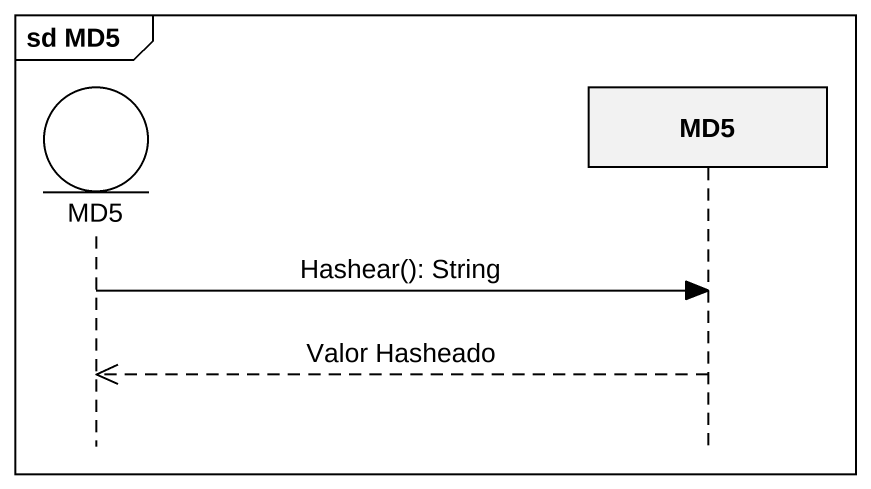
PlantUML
@startuml
mainframe sd MD5
hide footbox
entity MD5
participant "MD5" as MD5_2

MD5 -> MD5_2 : Hashear(): String
MD5_2 -->> MD5 : Valor Hasheado
@enduml
